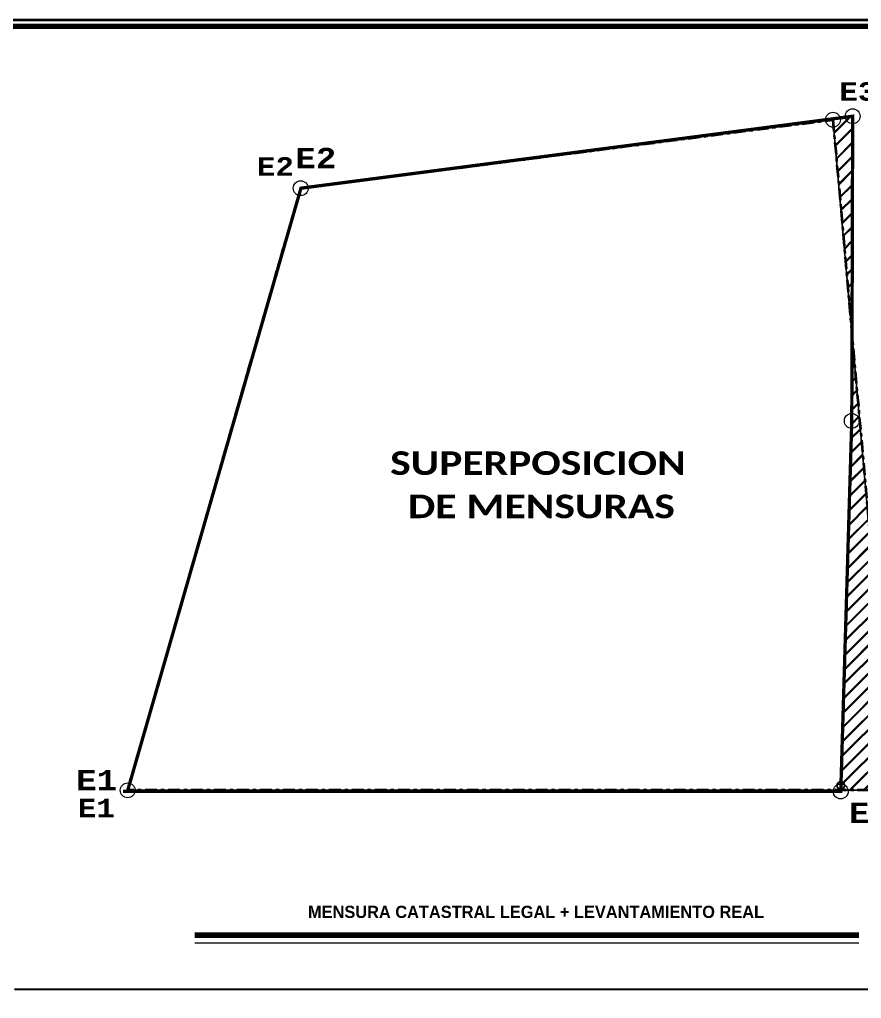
# Model space of a CAD drawing. Header units: metres. Extents: x -144 to 1000, y -717 to 29.
# Drawn here: x -67.64 to -42.17, y -560.07 to -530.45 of the extents above; entities that cross this region are included whole.
import ezdxf

# ---------------------------------------------------------------- set-up
doc = ezdxf.new("R2010")
doc.units = ezdxf.units.M
doc.linetypes.add('Dash Dot 3_16_', pattern=[0.595313, 0.357187, -0.119063, 0, -0.119063])
doc.linetypes.add('DASHED', pattern=[0.75, 0.5, -0.25])
doc.layers.get('0').update_dxf_attribs({"color": 1})
for name, color, linetype, lineweight in [('A-ANNO-DIMS', 1, 'Continuous', 9), ('A-DETL', 1, 'Continuous', 9), ('A-DETL-THIN', 1, 'Continuous', 9), ('G-ANNO-TEXT', 2, 'Continuous', 9), ('G-ANNO-TTLB', 3, 'Continuous', 18), ('G-ANNO-TTLB-WIDE', 1, 'Continuous', 70), ('G-IMPT', 1, 'Continuous', 9)]:
    doc.layers.add(name, color=color, linetype=linetype, lineweight=lineweight)
doc.styles.add('Britannic Bold_B_8', font='', dxfattribs={"height": 0.006})
doc.styles.add('Calibri_B_7', font='calibrib.ttf', dxfattribs={"width": 0.8, "height": 0.18})
doc.styles.add('Courier New_B_2', font='courbd.ttf', dxfattribs={"height": 0.0016})
doc.styles.get('Britannic Bold_B_8').set_extended_font_data('Britannic Bold', bold=True)

# ---------------------------------------------------------------- blocks, each defined once
blk = doc.blocks.new('tarjeta de nathalie 00')
at = {"layer": 'G-IMPT', "lineweight": 9}
h = blk.add_hatch(color=3, dxfattribs=at)
h.paths.add_polyline_path([(-145.23888, -717.38489), (-145.21019, -717.38489), (-145.21019, -716.89355), (-145.21019, -716.79934), (-145.23888, -716.79934), (-145.23888, -716.89379)])
h.paths.add_polyline_path([(-145.20996, -716.7991), (-145.20996, -717.3851), (-145.2392, -717.3851), (-145.2392, -716.7991)])
h.paths.add_polyline_path([(-145.23902, -717.3868), (-145.20826, -717.3868), (-145.20826, -716.7974), (-145.2392, -716.7974), (-146.09866, -716.7974), (-146.09866, -717.3868)])
h.paths.add_polyline_path([(-145.20795, -716.79707), (-145.20795, -717.3871), (-146.09898, -717.3871), (-146.09898, -716.79707)])
at = {"layer": 'G-ANNO-TTLB', "color": 3}
for p, q in [((-145.20795, -716.79707), (-146.09898, -716.79707)), ((-145.20795, -716.79707), (-146.09898, -716.79707)), ((-146.09866, -716.7974), (-145.2392, -716.7974))]:
    blk.add_line(p, q, dxfattribs=at)
at = {"layer": 'G-ANNO-TTLB-WIDE', "color": 3}
blk.add_line((-146.09696, -716.7991), (-145.20996, -716.7991), dxfattribs=at)
blk = doc.blocks.new('_DotSmall')
at = {"color": 0, "linetype": 'ByBlock', "const_width": 0.5}
blk.add_lwpolyline([(-0.0625, 0, 1), (0.0625, 0, 1)], format="xyb", close=True, dxfattribs=at)

msp = doc.modelspace()

# ---------------------------------------------------------------- block references
at = {"xscale": 99.43160266323505, "yscale": 99.43160266323505, "zscale": 99.43160266323505}
msp.add_blockref('tarjeta de nathalie 00', (14409.071, 70741.827), dxfattribs=at)

# ---------------------------------------------------------------- next in the draw order: hatches: boundary and pattern name
at = {"ltscale": 3, "true_color": 0xff0000}
h = msp.add_hatch(dxfattribs=at)
h.set_pattern_fill('JIS_RC_30', color=1, scale=0.01)
h.paths.add_polyline_path([(-43.036, -533.485), (-59.134, -535.557), (-64.368, -553.773), (-41.237, -553.773)])
edge = h.paths.add_edge_path()
edge.add_line((-64.515, -553.808), (-42.799, -553.808))
edge.add_line((-42.799, -553.808), (-42.466, -542.596))
edge.add_line((-42.466, -542.596), (-42.439, -533.379))
edge.add_line((-42.439, -533.379), (-59.128, -535.556))
edge.add_line((-59.128, -535.556), (-64.368, -553.773))

# ---------------------------------------------------------------- next in the draw order: linework, layer by layer
at = {"color": 3}
msp.add_line((-67.789, -559.789), (-32.296, -559.789), dxfattribs=at)
at = {"color": 94, "linetype": 'DASHED', "true_color": 0x00a400, "const_width": 0.1}
msp.add_lwpolyline([(-64.515, -553.808), (-42.799, -553.808), (-42.466, -542.596), (-42.439, -533.379), (-59.128, -535.556), (-64.368, -553.773)], dxfattribs=at)
at = {"color": 52, "linetype": 'Dash Dot 3_16_', "true_color": 0xcaca00, "const_width": 0.05}
msp.add_lwpolyline([(-43.036, -533.485), (-59.134, -535.557), (-64.368, -553.773), (-41.237, -553.773), (-43.036, -533.485)], dxfattribs=at)
at = {"layer": 'A-DETL', "color": 7, "linetype": 'Dash Dot 3_16_', "lineweight": 35}
for p, q in [((-59.134, -535.557), (-43.036, -533.485)), ((-43.036, -533.485), (-41.237, -553.773)), ((-64.368, -553.773), (-59.134, -535.557)), ((-41.237, -553.773), (-64.368, -553.773))]:
    msp.add_line(p, q, dxfattribs=at)
at = {"layer": 'A-DETL', "lineweight": 100, "ltscale": 100}
msp.add_line((-62.333, -558.152), (-42.25, -558.152), dxfattribs=at)
at = {"layer": 'A-DETL-THIN', "lineweight": 18}
msp.add_line((-62.333, -558.383), (-42.25, -558.383), dxfattribs=at)
at = {"layer": 'A-DETL-THIN', "color": 2, "lineweight": 9}
for centre in [(-43.036, -533.485), (-59.134, -535.557), (-64.368, -553.773)]:
    msp.add_circle(centre, 0.225, dxfattribs=at)
at = {"layer": 'A-DETL-THIN', "color": 3, "lineweight": 9}
for centre in [(-42.439, -533.379), (-59.134, -535.557), (-42.466, -542.596), (-64.368, -553.773), (-42.799, -553.808)]:
    msp.add_circle(centre, 0.225, dxfattribs=at)

# ---------------------------------------------------------------- next in the draw order: block references
at = {"layer": 'A-ANNO-DIMS', "xscale": 0.44960790804762, "yscale": 0.44960790804762, "zscale": 0.44960790804762}
msp.add_blockref('_DotSmall', (-42.799, -553.628), dxfattribs=at)

# ---------------------------------------------------------------- next in the draw order: texts
at = {"layer": 'G-ANNO-TEXT'}
for s, height, style, p in [('E3', 0.5599, 'Courier New_B_2', (-42.842, -532.909)), ('E2', 0.5599, 'Courier New_B_2', (-60.462, -535.178)), ('E1', 0.5599, 'Courier New_B_2', (-65.879, -554.589)), ('MENSURA CATASTRAL LEGAL + LEVANTAMIENTO REAL', 0.37028, 'Britannic Bold_B_8', (-58.915, -557.636))]:
    msp.add_text(s, height=height, dxfattribs=dict(at, style=style)).set_placement(p)
at = {"layer": 'G-ANNO-TEXT', "color": 3, "style": 'Courier New_B_2'}
for s, p in [('E2', (-59.294, -534.952)), ('E1', (-65.927, -553.77)), ('E5', (-42.546, -554.764))]:
    msp.add_text(s, height=0.6161, dxfattribs=at).set_placement(p)
at = {"layer": 'G-ANNO-TEXT', "style": 'Calibri_B_7', "width": 1.2}
for s, p in [('SUPERPOSICION ', (-56.43, -544.229)), ('DE MENSURAS ', (-55.895, -545.54))]:
    msp.add_text(s, height=0.71188, dxfattribs=at).set_placement(p)

doc.saveas('drawing.dxf')
